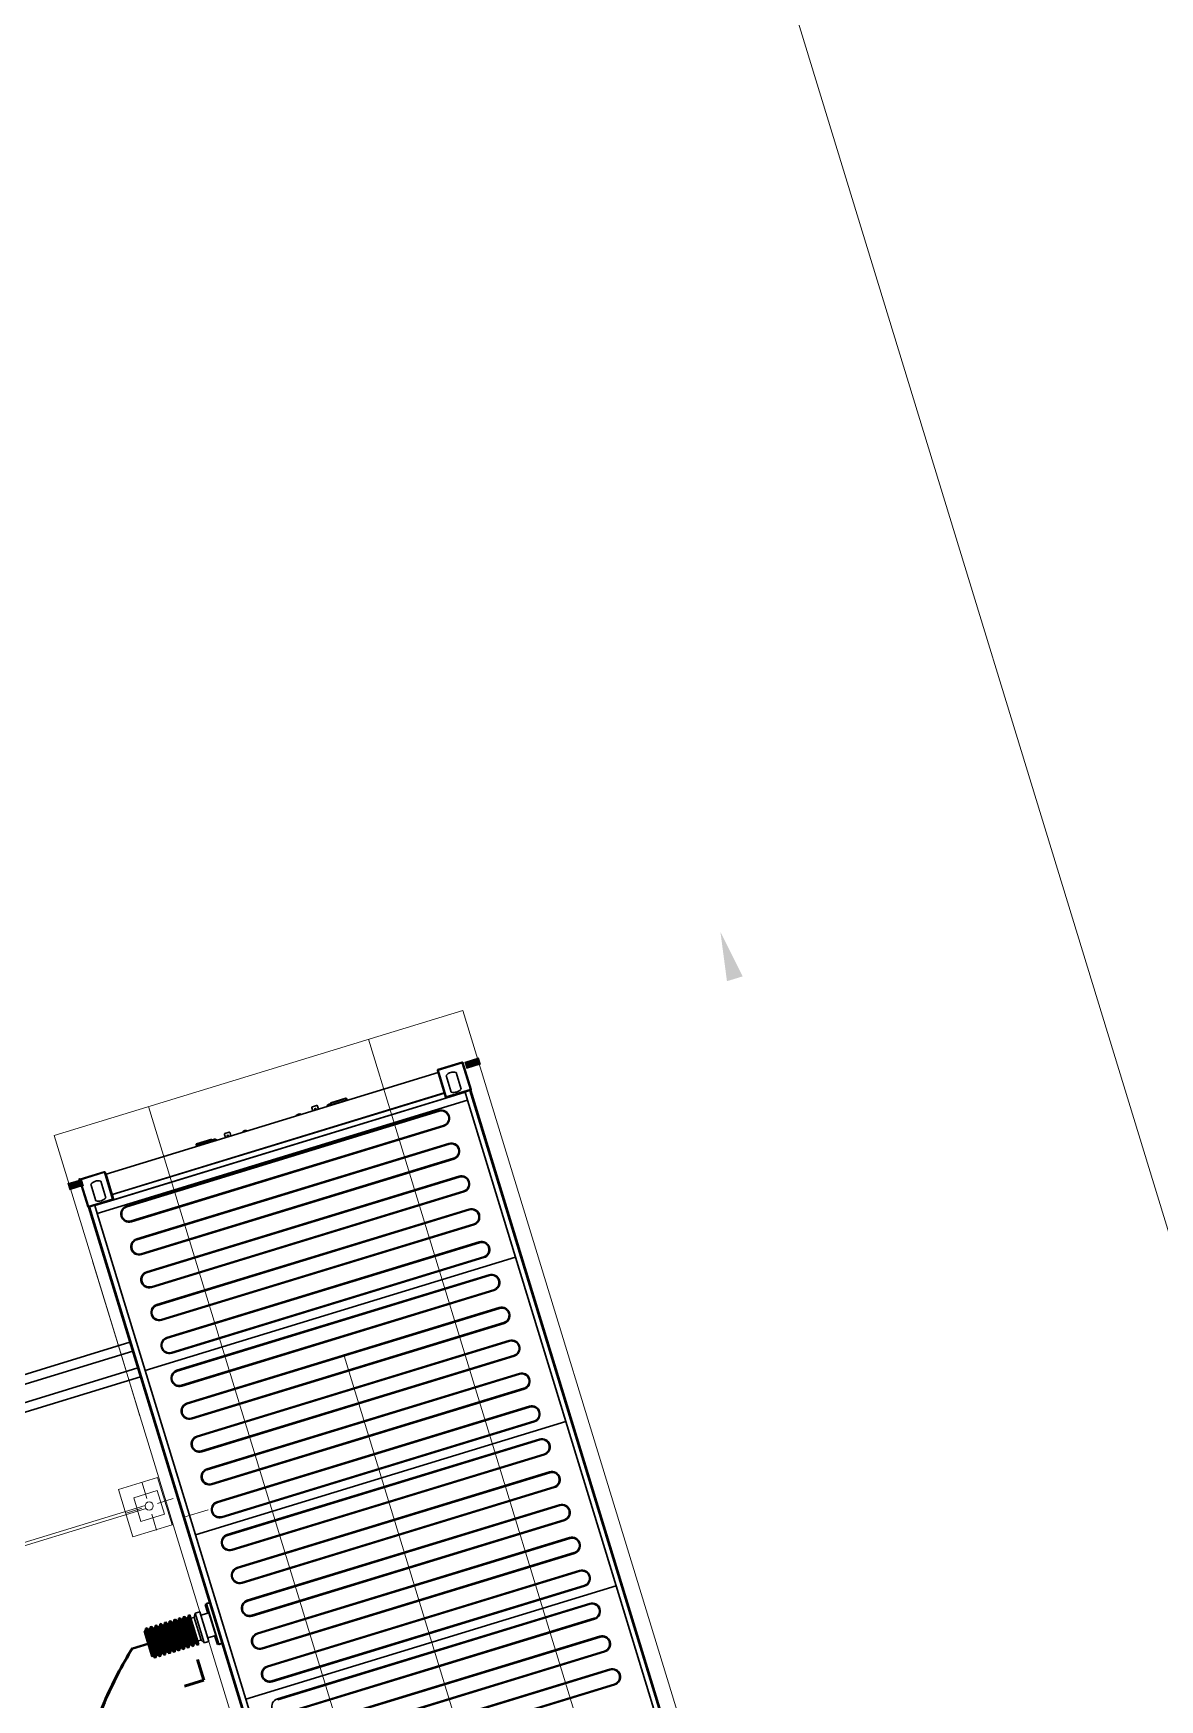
# Model space of a CAD drawing. Header units: metres. Extents: x 0 to 551036, y 0 to 1845929.
# Drawn here: x 547503.1 to 547509.95, y 1841944.99 to 1841955.12 of the extents above; entities that cross this region are included whole.
import ezdxf
from ezdxf.enums import TextEntityAlignment as Align

# ---------------------------------------------------------------- set-up
doc = ezdxf.new("R2010")
doc.units = ezdxf.units.M
doc.header["$MEASUREMENT"] = 0
doc.linetypes.add('02 Xref Nha dieu hanh$0$ACAD_ISO10W100', pattern=[18, 12, -3, 0, -3])
doc.linetypes.add('点画线', pattern=[18, 12, -2, 2, -2])
doc.layers.get('Defpoints').update_dxf_attribs({"lineweight": 0})
for name, color, linetype, lineweight in [('_0', 7, 'Continuous', 0), ('BD HH1 KEM TMB$0$caodoHT', 7, 'Continuous', 0), ('BD HH1 KEM TMB$0$cay', 7, 'Continuous', 0), ('BD HH1 KEM TMB$0$CENTER', 7, 'Continuous', 0), ('BD HH1 KEM TMB$0$DE', 7, 'Continuous', 0), ('BD HH1 KEM TMB$0$nhan', 7, 'Continuous', 0), ('HH1', 7, 'Continuous', 0)]:
    doc.layers.add(name, color=color, linetype=linetype, lineweight=lineweight)
doc.styles.get("Standard").update_dxf_attribs({"font": '', "height": 4})
doc.styles.add('SXHZ', font='simplex.shx', dxfattribs={"width": 0.6, "bigfont": 'bigfont.shx'})
doc.styles.get('Standard').set_extended_font_data('.VnArial')
doc.dimstyles.new('ISO-25-Linear', dxfattribs={"dimscale": 300, "dimtxt": 2.5, "dimasz": 2.5, "dimexe": 1.5, "dimexo": 1.5, "dimgap": 1.5, "dimtad": 1, "dimdec": 0, "dimdsep": 46, "dimtxsty": 'SXHZ', "dimcen": 3, "dimclrt": 1, "dimaunit": 1, "dimadec": 0, "dimazin": 0, "dimtp": 0.06, "dimtfac": 0.5, "dimtdec": 0, "dimtmove": 2, "dimatfit": 3, "dimfxl": 1, "dimtolj": 1, "dimarcsym": 0})

# ---------------------------------------------------------------- blocks, each defined once
blk = doc.blocks.new('2121')
at = {"color": 7, "linetype": 'Continuous', "lineweight": 30}
for p, q in [((-9740, 16437), (-9740, 2230)), ((-9170, 2230), (-9170, 16437)), ((-8110, 16007), (-8110, 2230)), ((-7540, 2230), (-7540, 16007)), ((8095, 7520), (8155, 7520)), ((8095, 7520), (8095, 6550)), ((8155, 7520), (8155, 6550)), ((7296, 6472), (7185, 6417)), ((7185, 6417), (7185, 6317)), ((9065, 6417), (7185, 6417)), ((7185, 6317), (7296, 6262)), ((9065, 6317), (7185, 6317)), ((7296, 6172), (7185, 6117)), ((7185, 6117), (7185, 6017)), ((9065, 6117), (7185, 6117)), ((7311, 6550), (8939, 6550)), ((9065, 6417), (8954, 6472)), ((8954, 6262), (9065, 6317)), ((9065, 6117), (8954, 6172)), ((9065, 6317), (9065, 6417)), ((9065, 6017), (9065, 6117)), ((7185, 6017), (7296, 5962)), ((9065, 6017), (7185, 6017)), ((7296, 5872), (7185, 5817)), ((7185, 5817), (7185, 5717)), ((9065, 5817), (7185, 5817)), ((7185, 5717), (7296, 5662)), ((9065, 5717), (7185, 5717)), ((7296, 5572), (7185, 5517)), ((7185, 5517), (7185, 5417)), ((9065, 5517), (7185, 5517)), ((7185, 5417), (7296, 5362)), ((9065, 5417), (7185, 5417)), ((7296, 5272), (7185, 5217)), ((7185, 5217), (7185, 5117)), ((9065, 5217), (7185, 5217)), ((7185, 5117), (7296, 5062)), ((9065, 5117), (7185, 5117)), ((8954, 5962), (9065, 6017)), ((9065, 5817), (8954, 5872)), ((8954, 5662), (9065, 5717)), ((9065, 5517), (8954, 5572)), ((8954, 5362), (9065, 5417)), ((9065, 5217), (8954, 5272)), ((8954, 5062), (9065, 5117)), ((9065, 5717), (9065, 5817)), ((9065, 5417), (9065, 5517)), ((9065, 5117), (9065, 5217)), ((7296, 4972), (7185, 4917)), ((7185, 4917), (7185, 4817)), ((9065, 4917), (7185, 4917)), ((7185, 4817), (7296, 4762)), ((9065, 4817), (7185, 4817)), ((7296, 4672), (7185, 4617)), ((7185, 4617), (7185, 4517)), ((9065, 4617), (7185, 4617)), ((7185, 4517), (7296, 4462)), ((9065, 4517), (7185, 4517)), ((7296, 4372), (7185, 4317)), ((7185, 4317), (7185, 4217)), ((9065, 4317), (7185, 4317)), ((7185, 4217), (7296, 4162)), ((9065, 4217), (7185, 4217)), ((7296, 4072), (7185, 4017)), ((9065, 4917), (8954, 4972)), ((8954, 4762), (9065, 4817)), ((9065, 4617), (8954, 4672)), ((8954, 4462), (9065, 4517)), ((9065, 4317), (8954, 4372)), ((8954, 4162), (9065, 4217)), ((9065, 4017), (8954, 4072)), ((9065, 4817), (9065, 4917)), ((9065, 4517), (9065, 4617)), ((9065, 4217), (9065, 4317)), ((7185, 4017), (7185, 3917)), ((9065, 4017), (7185, 4017)), ((7185, 3917), (7296, 3862)), ((9065, 3917), (7185, 3917)), ((7296, 3772), (7185, 3717)), ((7185, 3717), (7185, 3597)), ((9065, 3717), (7185, 3717)), ((7185, 3597), (9065, 3597)), ((7405, 3397), (7185, 3270)), ((7185, 3270), (7185, 2970)), ((7185, 3270), (9065, 3270)), ((7405, 3597), (7405, 3397)), ((7405, 3397), (8845, 3397)), ((8845, 3397), (8845, 3597)), ((9065, 3270), (8845, 3397)), ((8954, 3862), (9065, 3917)), ((9065, 3717), (8954, 3772)), ((9065, 3917), (9065, 4017)), ((9065, 3597), (9065, 3717)), ((9065, 2970), (9065, 3270)), ((-20115, 690), (-20115, 2230)), ((-20075, 2230), (-20115, 2230)), ((-20075, 2230), (-20075, 2270)), ((-20075, 2270), (-18375, 2270)), ((-20075, 2230), (-20075, 690)), ((-18375, 2230), (-20075, 2230)), ((-18375, 2230), (-18375, 2270)), ((-18375, 690), (-18375, 2230)), ((-18335, 2230), (-18375, 2230)), ((-18335, 2230), (118105, 2230)), ((-18335, 2230), (-18335, 690)), ((118105, 2180), (-18335, 2180)), ((6825, 2230), (6825, 2429)), ((6845, 2429), (6825, 2429)), ((6845, 2451), (6845, 2530)), ((6845, 2530), (7360, 2530)), ((6845, 2451), (6845, 2450)), ((7360, 2451), (6845, 2451)), ((6845, 2450), (6846, 2450)), ((6845, 2429), (6845, 2450)), ((6845, 2429), (6845, 2230)), ((6845, 2429), (9405, 2429)), ((6846, 2450), (9404, 2450)), ((7185, 2970), (9065, 2970)), ((7360, 2530), (7360, 2451)), ((7360, 2450), (7360, 2451)), ((7405, 2970), (7405, 2450)), ((8845, 2450), (8845, 2970)), ((8890, 2451), (8890, 2530)), ((8890, 2530), (9405, 2530)), ((9405, 2451), (8890, 2451)), ((8890, 2451), (8890, 2450)), ((9405, 2450), (9404, 2450)), ((9405, 2530), (9405, 2451)), ((9405, 2450), (9405, 2451)), ((9405, 2450), (9405, 2429)), ((9405, 2230), (9405, 2429)), ((9405, 2429), (9425, 2429)), ((9425, 2429), (9425, 2230)), ((-18567, 1697), (-19633, 1697)), ((-19633, 1063), (-18567, 1063)), ((-18317, 1730), (-18335, 1730)), ((-18317, 630), (-18317, 1850)), ((-18316, 1850), (-18317, 1850)), ((-18316, 1850), (-18316, -21710)), ((-17817, 1850), (-18316, 1850)), ((-17817, 1850), (-17817, -21710)), ((-7815, 1850), (-17817, 1850)), ((-7815, -21710), (-7815, 1850)), ((2635, 1850), (-7815, 1850)), ((13085, 1850), (2635, 1850)), ((2635, 1850), (2635, -21710)), ((13085, 1850), (13085, -21710)), ((23535, 1850), (13085, 1850)), ((-20075, 690), (-20115, 690)), ((-20075, 690), (-18375, 690)), ((-20075, 650), (-20075, 690)), ((-18375, 650), (-20075, 650)), ((-19945, 630), (-19945, -20490)), ((-19945, 630), (-18655, 630)), ((-19663, 650), (-19659, 630)), ((-19575, 650), (-19575, 630)), ((-19545, 650), (-19545, 640)), ((-19495, 640), (-19545, 640)), ((-19545, 630), (-19545, 640)), ((-19495, 640), (-19495, 650)), ((-19495, 630), (-19495, 640)), ((-18655, 630), (-18655, -20490)), ((-18655, 630), (-18637, 630)), ((-18637, 630), (-18637, -20490)), ((-18637, 630), (-18317, 630)), ((-18465, 650), (-18465, 640)), ((-18465, 640), (-18465, 630)), ((-18415, 640), (-18465, 640)), ((-18415, 650), (-18415, 640)), ((-18415, 640), (-18415, 630)), ((-18375, 650), (-18375, 690)), ((-18335, 690), (-18375, 690)), ((-18317, 630), (-18317, -20490)), ((-18317, 630), (-18317, 630)), ((-17670, 0), (-17720, 0)), ((-17720, 0), (-17720, -19860)), ((-17670, 0), (-17670, -19860)), ((-16770, -19860), (-16770, 0)), ((-16770, 0), (-16720, 0)), ((-16720, -19860), (-16720, 0)), ((-15580, 0), (-15630, 0)), ((-15630, 0), (-15630, -19860)), ((-15580, 0), (-15580, -19860)), ((-14680, -19860), (-14680, 0)), ((-14680, 0), (-14630, 0)), ((-14630, -19860), (-14630, 0)), ((-13490, 0), (-13540, 0)), ((-13540, 0), (-13540, -19860)), ((-13490, 0), (-13490, -19860)), ((-12590, -19860), (-12590, 0)), ((-12590, 0), (-12540, 0)), ((-12540, -19860), (-12540, 0)), ((-11400, 0), (-11450, 0)), ((-11450, 0), (-11450, -19860)), ((-11400, 0), (-11400, -19860)), ((-10500, -19860), (-10500, 0)), ((-10500, 0), (-10450, 0)), ((-10450, -19860), (-10450, 0)), ((-9310, 0), (-9360, 0)), ((-9360, 0), (-9360, -19860)), ((-9310, 0), (-9310, -19860)), ((-8410, -19860), (-8410, 0)), ((-8410, 0), (-8360, 0)), ((-8360, -19860), (-8360, 0)), ((-7220, 0), (-7270, 0)), ((-7270, 0), (-7270, -19860)), ((-7220, 0), (-7220, -19860)), ((-6320, 0), (-6270, 0)), ((-6320, -19860), (-6320, 0)), ((-6270, -19860), (-6270, 0)), ((-5130, 0), (-5180, 0)), ((-5180, 0), (-5180, -19860)), ((-5130, 0), (-5130, -19860)), ((-4230, -19860), (-4230, 0)), ((-4230, 0), (-4180, 0)), ((-4180, -19860), (-4180, 0)), ((-3040, 0), (-3090, 0)), ((-3090, 0), (-3090, -19860)), ((-3040, 0), (-3040, -19860)), ((-2140, 0), (-2090, 0)), ((-2140, -19860), (-2140, 0)), ((-2090, -19860), (-2090, 0)), ((-950, 0), (-1000, 0)), ((-1000, 0), (-1000, -19860)), ((-950, 0), (-950, -19860)), ((-50, -19860), (-50, 0)), ((-50, 0), (0, 0)), ((0, -19860), (0, 0)), ((1140, 0), (1090, 0)), ((1090, 0), (1090, -19860)), ((1140, 0), (1140, -19860)), ((2040, 0), (2090, 0)), ((2040, -19860), (2040, 0)), ((2090, -19860), (2090, 0)), ((3230, 0), (3180, 0)), ((3180, 0), (3180, -19860)), ((3230, 0), (3230, -19860)), ((4130, 0), (4180, 0)), ((4130, -19860), (4130, 0)), ((4180, -19860), (4180, 0)), ((5320, 0), (5270, 0)), ((5270, 0), (5270, -19860)), ((5320, 0), (5320, -19860)), ((6220, -19860), (6220, 0)), ((6220, 0), (6270, 0)), ((6270, -19860), (6270, 0)), ((7410, 0), (7360, 0)), ((7360, 0), (7360, -19860)), ((7410, 0), (7410, -19860)), ((8310, -19860), (8310, 0)), ((8310, 0), (8360, 0)), ((8360, -19860), (8360, 0)), ((9500, 0), (9450, 0)), ((9450, 0), (9450, -19860)), ((9500, 0), (9500, -19860)), ((10400, -19860), (10400, 0)), ((10400, 0), (10450, 0)), ((10450, -19860), (10450, 0)), ((11590, 0), (11540, 0)), ((11540, 0), (11540, -19860)), ((11590, 0), (11590, -19860)), ((12490, -19860), (12490, 0)), ((12490, 0), (12540, 0)), ((12540, -19860), (12540, 0)), ((13680, 0), (13630, 0)), ((13630, 0), (13630, -19860)), ((13680, 0), (13680, -19860)), ((14580, -19860), (14580, 0)), ((14630, -19860), (14630, 0)), ((15720, 0), (15720, -19860)), ((15770, 0), (15770, -19860)), ((16670, -19860), (16670, 0)), ((16720, -19860), (16720, 0)), ((17810, 0), (17810, -19860)), ((17860, 0), (17860, -19860)), ((18760, -19860), (18760, 0)), ((18810, -19860), (18810, 0)), ((-20090, -5167), (-20090, -6137)), ((-20090, -5167), (-20090, -5167)), ((-20060, -5137), (-20060, -5167)), ((-20060, -5137), (-19970, -5137)), ((-20060, -5137), (-20060, -5137)), ((-19970, -5137), (-20060, -5137)), ((-19970, -5167), (-20060, -5167)), ((-20060, -5167), (-20060, -6137)), ((-20040, -5137), (-19990, -5137)), ((-20040, -5137), (-20040, -5137)), ((-19990, -5137), (-20040, -5137)), ((-19990, -5137), (-19990, -5137)), ((-19970, -5137), (-19970, -5167)), ((-19970, -5137), (-19970, -5137)), ((-19970, -5167), (-19970, -6137)), ((-20190, -7266), (-20190, -7008)), ((-20190, -7008), (-20190, -7008)), ((-20140, -6958), (-20140, -6958)), ((-20140, -6958), (-19945, -6958)), ((-19945, -6958), (-20140, -6958)), ((-20090, -6137), (-20060, -6137)), ((-20060, -6137), (-19970, -6137)), ((-20040, -6296), (-20040, -6137)), ((-19945, -6432), (-20011, -6366)), ((-19990, -6137), (-19990, -6296)), ((-19975, -6331), (-19945, -6361)), ((-19975, -6331), (-19975, -6331)), ((-19975, -6331), (-19945, -6361)), ((-19945, -7316), (-20140, -7316)), ((-20010, -8214), (-20010, -8214)), ((-20010, -8216), (-20010, -8216)), ((-20010, -8219), (-20010, -8219)), ((-20010, -8221), (-20010, -8221)), ((-19985, -8221), (-19985, -8221)), ((-20010, -11619), (-20010, -11619)), ((-20010, -11621), (-20010, -11621)), ((-20010, -11624), (-20010, -11624)), ((-20010, -11626), (-20010, -11626)), ((-19985, -11619), (-19985, -11619)), ((-20190, -12574), (-20190, -12832)), ((-20190, -12832), (-20190, -12832)), ((-19945, -12524), (-20140, -12524)), ((-19945, -12882), (-20140, -12882)), ((-20140, -12882), (-19945, -12882)), ((-20140, -12882), (-20140, -12882)), ((-20090, -14673), (-20090, -13703)), ((-20060, -13703), (-20090, -13703)), ((-20060, -14673), (-20060, -13703)), ((-20060, -13703), (-19970, -13703)), ((-20040, -13544), (-20040, -13703)), ((-19945, -13408), (-20011, -13474)), ((-19990, -13703), (-19990, -13544)), ((-19975, -13509), (-19945, -13479)), ((-19975, -13509), (-19945, -13479)), ((-19975, -13509), (-19975, -13509)), ((-19970, -14673), (-19970, -13703)), ((-20060, -14673), (-20090, -14673)), ((-20090, -14673), (-20090, -14673)), ((-20060, -14703), (-20060, -14673)), ((-19970, -14673), (-20060, -14673)), ((-20060, -14703), (-19970, -14703)), ((-20060, -14703), (-20060, -14703)), ((-19970, -14703), (-20060, -14703)), ((-20040, -14703), (-19990, -14703)), ((-20040, -14703), (-20040, -14703)), ((-20040, -14703), (-19990, -14703)), ((-19990, -14703), (-19990, -14703)), ((-19970, -14673), (-19970, -14703)), ((-19970, -14703), (-19970, -14703)), ((-17670, -19860), (-17720, -19860)), ((-16770, -19860), (-16720, -19860)), ((-15580, -19860), (-15630, -19860)), ((-14680, -19860), (-14630, -19860)), ((-13490, -19860), (-13540, -19860)), ((-12590, -19860), (-12540, -19860)), ((-11400, -19860), (-11450, -19860)), ((-10500, -19860), (-10450, -19860)), ((-9310, -19860), (-9360, -19860)), ((-8410, -19860), (-8360, -19860)), ((-7220, -19860), (-7270, -19860)), ((-6320, -19860), (-6270, -19860)), ((-5130, -19860), (-5180, -19860)), ((-4230, -19860), (-4180, -19860)), ((-3040, -19860), (-3090, -19860)), ((-2140, -19860), (-2090, -19860)), ((-950, -19860), (-1000, -19860)), ((-50, -19860), (0, -19860)), ((1140, -19860), (1090, -19860)), ((2040, -19860), (2090, -19860)), ((3230, -19860), (3180, -19860)), ((4130, -19860), (4180, -19860)), ((5320, -19860), (5270, -19860)), ((6220, -19860), (6270, -19860)), ((7410, -19860), (7360, -19860)), ((8310, -19860), (8360, -19860)), ((9500, -19860), (9450, -19860)), ((10400, -19860), (10450, -19860)), ((11590, -19860), (11540, -19860)), ((12490, -19860), (12540, -19860)), ((13680, -19860), (13630, -19860)), ((14580, -19860), (14630, -19860)), ((15770, -19860), (15720, -19860)), ((16670, -19860), (16720, -19860)), ((17860, -19860), (17810, -19860)), ((18760, -19860), (18810, -19860)), ((-20115, -22070), (-20115, -20530)), ((-20115, -20530), (-20075, -20530)), ((-20075, -20530), (-20075, -20490)), ((-20075, -20490), (-18375, -20490)), ((-20075, -20530), (-20075, -22070)), ((-18375, -20530), (-20075, -20530)), ((-19633, -20903), (-18567, -20903)), ((-18317, -20490), (-18375, -20490)), ((-18375, -20530), (-18375, -20490)), ((-18375, -22070), (-18375, -20530)), ((-18375, -20530), (-18335, -20530)), ((-18335, -20530), (-18335, -22070)), ((-18317, -21710), (-18317, -20490)), ((-18317, -20490), (-18317, -20490)), ((-20115, -22070), (-20075, -22070)), ((-20075, -22110), (-20075, -22070)), ((-20075, -22070), (-18375, -22070)), ((-18375, -22110), (-20075, -22110)), ((-18567, -21537), (-19633, -21537)), ((-18375, -22070), (-18335, -22070)), ((-18375, -22110), (-18375, -22070)), ((-18335, -21570), (-18317, -21570)), ((-18335, -22020), (118105, -22020)), ((118105, -22070), (-18335, -22070)), ((-18316, -21710), (-18317, -21710)), ((-17817, -21710), (-18316, -21710)), ((-17817, -21710), (-7815, -21710)), ((-7815, -21710), (2635, -21710)), ((2635, -21710), (13085, -21710)), ((13085, -21710), (23535, -21710))]:
    blk.add_line(p, q, dxfattribs=at)
at = {"color": 252, "linetype": 'Continuous', "lineweight": 30}
for p, q in [((8954, 6472), (7296, 6472)), ((8954, 6262), (7296, 6262)), ((8954, 6172), (7296, 6172)), ((8954, 5962), (7296, 5962)), ((8954, 5872), (7296, 5872)), ((8954, 5662), (7296, 5662)), ((8954, 5572), (7296, 5572)), ((8954, 5362), (7296, 5362)), ((8954, 5272), (7296, 5272)), ((8954, 5062), (7296, 5062)), ((8954, 4972), (7296, 4972)), ((8954, 4762), (7296, 4762)), ((8954, 4672), (7296, 4672)), ((8954, 4462), (7296, 4462)), ((8954, 4372), (7296, 4372)), ((8954, 4162), (7296, 4162)), ((8954, 4072), (7296, 4072)), ((8954, 3862), (7296, 3862)), ((8954, 3772), (7296, 3772)), ((-18335, 1780), (-18317, 1780)), ((-19494, 630), (-19494, 650)), ((-18466, 650), (-18466, 630)), ((-18317, -21620), (-18335, -21620))]:
    blk.add_line(p, q, dxfattribs=at)
at = {"color": 7, "linetype": 'Continuous', "lineweight": 30, "flags": 128}
for points in [[(-20060, -5167), (-20066, -5167), (-20071, -5167), (-20077, -5167), (-20081, -5167), (-20085, -5167), (-20088, -5167), (-20089, -5167), (-20090, -5167)], [(-19970, -6137), (-19964, -6137), (-19959, -6137), (-19953, -6137), (-19949, -6137), (-19945, -6137), (-19945, -6137)], [(-19981, -8184), (-19983, -8196), (-19985, -8221)], [(-19981, -11656), (-19983, -11644), (-19985, -11619)], [(-19970, -13703), (-19964, -13703), (-19959, -13703), (-19953, -13703), (-19949, -13703), (-19945, -13703), (-19945, -13703)]]:
    blk.add_lwpolyline(points, dxfattribs=at)
at = {"color": 252, "linetype": 'Continuous', "lineweight": 30, "flags": 128}
for points in [[(-19945, -5167), (-19945, -5167), (-19949, -5167), (-19953, -5167), (-19959, -5167), (-19964, -5167), (-19970, -5167)], [(-19945, -14673), (-19945, -14673), (-19949, -14673), (-19953, -14673), (-19959, -14673), (-19964, -14673), (-19970, -14673)]]:
    blk.add_lwpolyline(points, dxfattribs=at)
at = {"color": 7, "linetype": 'Continuous', "lineweight": 30}
for centre, radius, start, end in [((7273, 6517), 50, 296.56505, 41.27386), ((7273, 6217), 50, 296.56505, 63.43495), ((8977, 6517), 50, 138.72614, 243.43495), ((8977, 6217), 50, 116.56505, 243.43495), ((7273, 5917), 50, 296.56505, 63.43495), ((7273, 5617), 50, 296.56505, 63.43495), ((7273, 5317), 50, 296.56505, 63.43495), ((8977, 5917), 50, 116.56505, 243.43495), ((8977, 5617), 50, 116.56505, 243.43495), ((8977, 5317), 50, 116.56505, 243.43495), ((7273, 5017), 50, 296.56505, 63.43495), ((7273, 4717), 50, 296.56505, 63.43495), ((7273, 4417), 50, 296.56505, 63.43495), ((7273, 4117), 50, 296.56505, 63.43495), ((8977, 5017), 50, 116.56505, 243.43495), ((8977, 4717), 50, 116.56505, 243.43495), ((8977, 4417), 50, 116.56505, 243.43495), ((8977, 4117), 50, 116.56505, 243.43495), ((7273, 3817), 50, 296.56505, 63.43495), ((8977, 3817), 50, 116.56505, 243.43495), ((-20075, 2230), 40, 90, 180), ((-18375, 2230), 40, 360, 90), ((6846, 2429), 21, 92.7294, 180), ((9404, 2429), 21, 0, 87.2706), ((-19100, 1380), 620, 149.1964, 210.8036), ((-19100, 1380), 620, 329.1964, 30.8036), ((-20075, 690), 40, 180, 270), ((-18375, 690), 40, 270, 0), ((-17220, 0), 500, 0, 180), ((-17220, 0), 450, 0, 180), ((-15130, 0), 500, 0, 180), ((-15130, 0), 450, 0, 180), ((-13040, 0), 500, 0, 180), ((-13040, 0), 450, 0, 180), ((-10950, 0), 500, 0, 180), ((-10950, 0), 450, 0, 180), ((-8860, 0), 500, 0, 180), ((-8860, 0), 450, 0, 180), ((-6770, 0), 500, 0, 180), ((-6770, 0), 450, 0, 180), ((-4680, 0), 500, 0, 180), ((-4680, 0), 450, 0, 180), ((-2590, 0), 500, 0, 180), ((-2590, 0), 450, 0, 180), ((-500, 0), 500, 0, 180), ((-500, 0), 450, 0, 180), ((1590, 0), 500, 0, 180), ((1590, 0), 450, 0, 180), ((3680, 0), 500, 0, 180), ((3680, 0), 450, 0, 180), ((5770, 0), 500, 0, 180), ((5770, 0), 450, 0, 180), ((7860, 0), 500, 0, 180), ((7860, 0), 450, 0, 180), ((9950, 0), 500, 0, 180), ((9950, 0), 450, 0, 180), ((12040, 0), 500, 0, 180), ((12040, 0), 450, 0, 180), ((14130, 0), 500, 0, 180), ((-20060, -5167), 30, 89.99647, 180.00353), ((-20060, -5167), 30, 89.99647, 180.00125), ((-19970, -5167), 29.8, 33.31817, 90.23977), ((-19970, -5167), 29.8, 33.31817, 90.23977), ((-20140, -7008), 50, 89.99799, 180.00201), ((-20140, -7008), 50, 90.00229, 180.00044), ((-19940, -6296), 100, 180.0012, 224.99964), ((-19990, -7137), 50, 89.99896, 334.15671), ((-19940, -6296), 50, 179.99688, 225.00066), ((-19940, -6296), 50, 179.99982, 224.99772), ((-19990, -7137), 50, 25.84159, 90), ((-20140, -7266), 50, 179.99956, 269.99771), ((-19990, -7137), 50, 180.00246, 334.15643), ((-19805, -8214), 205, 133.07291, 180.00009), ((-19805, -8214), 205, 133.0725, 180.0005), ((-19805, -8216), 205, 133.07184, 180.64379), ((-19805, -8216), 205, 133.07434, 179.99867), ((-19805, -8219), 205, 133.07219, 180.00082), ((-19805, -8219), 205, 133.07434, 179.99867), ((-19805, -8221), 205, 133.07352, 226.92648), ((-19805, -8221), 205, 133.07393, 179.99908), ((-19805, -11619), 205, 133.07352, 226.92648), ((-19805, -11619), 205, 180.00092, 226.92607), ((-19805, -11621), 205, 180.00031, 226.92736), ((-19805, -11621), 205, 180.00436, 226.92264), ((-19805, -11624), 205, 179.35621, 226.92816), ((-19805, -11624), 205, 180.00133, 226.92566), ((-19805, -11626), 205, 179.9995, 226.9275), ((-19805, -11626), 205, 179.99964, 226.92736), ((-20140, -12574), 50, 90.00229, 180.00044), ((-20140, -12832), 50, 179.99799, 270.00201), ((-20140, -12832), 50, 179.99956, 269.99771), ((-19990, -12703), 50, 25.84307, 270), ((-19990, -12703), 50, 25.84357, 179.99754), ((-19990, -12703), 50, 269.99542, 334.16258), ((-19940, -13544), 100, 135.00036, 179.9988), ((-19940, -13544), 50, 135.00053, 180.00193), ((-19940, -13544), 50, 135.00228, 180.00018), ((-20060, -14673), 30, 180.001, 270), ((-20060, -14673), 30, 180.001, 270), ((-19970, -14673), 29.9, 269.89011, 326.55619), ((-19970, -14673), 29.9, 269.89011, 326.55619), ((-17220, -19860), 500, 180, 360), ((-17220, -19860), 450, 180, 360), ((-15130, -19860), 500, 180, 0), ((-15130, -19860), 450, 180, 0), ((-13040, -19860), 500, 180, 0), ((-13040, -19860), 450, 180, 0), ((-10950, -19860), 500, 180, 360), ((-10950, -19860), 450, 180, 360), ((-8860, -19860), 500, 180, 0), ((-8860, -19860), 450, 180, 0), ((-6770, -19860), 500, 180, 360), ((-6770, -19860), 450, 180, 0), ((-4680, -19860), 500, 180, 0), ((-4680, -19860), 450, 180, 0), ((-2590, -19860), 500, 180, 0), ((-2590, -19860), 450, 180, 0), ((-500, -19860), 500, 180, 360), ((-500, -19860), 450, 180, 360), ((1590, -19860), 500, 180, 0), ((1590, -19860), 450, 180, 0), ((3680, -19860), 500, 180, 360), ((3680, -19860), 450, 180, 0), ((5770, -19860), 500, 180, 0), ((5770, -19860), 450, 180, 0), ((7860, -19860), 500, 180, 360), ((7860, -19860), 450, 180, 360), ((9950, -19860), 500, 180, 0), ((9950, -19860), 450, 180, 0), ((12040, -19860), 500, 180, 0), ((12040, -19860), 450, 180, 0), ((14130, -19860), 500, 180, 360), ((14130, -19860), 450, 180, 0), ((16220, -19860), 500, 180, 0), ((16220, -19860), 450, 180, 0), ((18310, -19860), 500, 180, 360), ((18310, -19860), 450, 180, 360), ((-20075, -20530), 40, 90, 180), ((-19100, -21220), 620, 149.1964, 210.8036), ((-19100, -21220), 620, 329.1964, 30.8036), ((-18375, -20530), 40, 0, 90), ((-20075, -22070), 40, 180, 270), ((-18375, -22070), 40, 270, 0)]:
    blk.add_arc(centre, radius, start, end, dxfattribs=at)
for points, knots in [([(-19985, -8221), (-19984, -8207), (-19982, -8178), (-19968, -8139), (-19952, -8118), (-19945, -8109)], [0, 0, 0, 0, 5414.4716661, 10851.6167037, 15333.8975903, 15333.8975903, 15333.8975903, 15333.8975903]), ([(-19945, -8109), (-19952, -8119), (-19967, -8141), (-19981, -8179), (-19983, -8207), (-19984, -8221)], [0, 0, 0, 0, 4691.9352176, 10007.0322393, 15338.9117462, 15338.9117462, 15338.9117462, 15338.9117462]), ([(-19984, -8221), (-19983, -8235), (-19981, -8263), (-19968, -8301), (-19952, -8323), (-19945, -8333)], [0, 0, 0, 0, 5293.3440442, 10570.8464699, 15334.4686416, 15334.4686416, 15334.4686416, 15334.4686416]), ([(-19985, -11619), (-19984, -11633), (-19982, -11662), (-19968, -11701), (-19952, -11722), (-19945, -11731)], [0, 0, 0, 0, 5414.1134836, 10850.8988389, 15332.8832101, 15332.8832101, 15332.8832101, 15332.8832101]), ([(-19945, -11507), (-19952, -11517), (-19968, -11539), (-19981, -11577), (-19983, -11605), (-19984, -11619)], [0, 0, 0, 0, 4758.6038183, 10030.5465308, 15318.3141732, 15318.3141732, 15318.3141732, 15318.3141732]), ([(-19984, -11619), (-19983, -11633), (-19981, -11661), (-19967, -11699), (-19952, -11721), (-19945, -11731)], [0, 0, 0, 0, 5329.3811182, 10642.2723433, 15332.0090345, 15332.0090345, 15332.0090345, 15332.0090345])]:
    blk.add_open_spline(points, degree=3, knots=knots, dxfattribs=at)
at = {"color": 252, "linetype": 'Continuous', "lineweight": 30}
for points, knots in [([(-19976, -8221), (-19979, -8221), (-19983, -8221), (-19984, -8221), (-19984, -8221)], [0, 0, 0, 0, 7209.2244065, 10835.5890269, 10835.5890269, 10835.5890269, 10835.5890269]), ([(-19976, -8221), (-19975, -8208), (-19973, -8182), (-19963, -8147), (-19950, -8127), (-19945, -8119)], [0, 0, 0, 0, 5551.6480362, 11131.8781894, 15326.2310885, 15326.2310885, 15326.2310885, 15326.2310885]), ([(-19945, -8323), (-19950, -8315), (-19963, -8295), (-19973, -8260), (-19975, -8234), (-19976, -8221)], [0, 0, 0, 0, 4190.8709145, 9766.3590985, 15311.9301067, 15311.9301067, 15311.9301067, 15311.9301067]), ([(-19976, -11619), (-19979, -11619), (-19983, -11619), (-19984, -11619), (-19984, -11619)], [0, 0, 0, 0, 7203.1765355, 10826.4991056, 10826.4991056, 10826.4991056, 10826.4991056]), ([(-19945, -11517), (-19950, -11525), (-19963, -11545), (-19973, -11580), (-19975, -11606), (-19976, -11619)], [0, 0, 0, 0, 4190.4009147, 9765.2638163, 15310.5484657, 15310.5484657, 15310.5484657, 15310.5484657]), ([(-19976, -11619), (-19975, -11632), (-19973, -11658), (-19963, -11693), (-19950, -11713), (-19945, -11721)], [0, 0, 0, 0, 5550.9634864, 11130.8431891, 15324.9326738, 15324.9326738, 15324.9326738, 15324.9326738])]:
    blk.add_open_spline(points, degree=3, knots=knots, dxfattribs=at)
blk = doc.blocks.new('*U52')
at = {"layer": 'BD HH1 KEM TMB$0$CENTER', "linetype": '点画线', "lineweight": 13}
for p, q in [((-89900, -41759), (-89900, -38699)), ((-88370, -40229), (-91430, -40229))]:
    blk.add_line(p, q, dxfattribs=at)
at = {"layer": 'BD HH1 KEM TMB$0$nhan'}
for p, q in [((-90000, -40000), (-90000, -20458)), ((-89800, -40000), (-89800, -20458)), ((-91400, -38729), (-88400, -38729)), ((-91400, -41229), (-91400, -38729)), ((-90650, -40979), (-90650, -39479)), ((-89150, -39479), (-90650, -39479)), ((-89150, -40979), (-89150, -39479)), ((-88400, -38729), (-88400, -41229)), ((-88400, -41229), (-91400, -41229)), ((-89150, -40979), (-90650, -40979))]:
    blk.add_line(p, q, dxfattribs=at)
blk.add_circle((-89900, -40229), 250, dxfattribs=at)
blk = doc.blocks.new('*D82')
at = {"transparency": 16777216}
for p, q in [((189654, 1447290), (189654, 1426405)), ((335654, 1447290), (335654, 1426405)), ((192654, 1426417), (332654, 1426417))]:
    blk.add_line(p, q, dxfattribs=at)
blk.add_solid([(192654, 1425917), (189654, 1426417), (192654, 1426917)], dxfattribs=at)
at = {"transparency": 16777216, "extrusion": (0, 0, -1)}
blk.add_solid([(-332654, 1426917), (-335654, 1426417), (-332654, 1425917)], dxfattribs=at)
at = {"layer": 'Defpoints', "transparency": 16777216}
for p in [(189654, 1447296), (335654, 1447296), (262654, 1426417), (335654, 1426417)]:
    blk.add_point(p, dxfattribs=at)
at = {"linetype": 'Continuous', "transparency": 16777216}
blk.add_text('146000', height=4000, dxfattribs=at).set_placement((252987, 1430417), align=Align.MIDDLE_LEFT)
blk = doc.blocks.new('svg')
at = {"layer": 'BD HH1 KEM TMB$0$caodoHT', "linetype": 'Continuous', "lineweight": 13, "extrusion": (0, 0, -1)}
h = blk.add_hatch(color=96, dxfattribs=at)
h.paths.add_polyline_path([(-193093.8, 1468796.3), (-193093.8, 1468855.6), (-192693.8, 1468855.6), (-192693.8, 1468796.3)], flags=16)
h.paths.add_polyline_path([(-193093.8, 1467986.3), (-193093.8, 1468796.3), (-192693.8, 1468796.3), (-192693.8, 1467986.3)], flags=16)
h = blk.add_hatch(color=96, dxfattribs=at)
h.paths.add_polyline_path([(-193093.8, 1443547), (-193093.8, 1443606.3), (-192693.8, 1443606.3), (-192693.8, 1443547)], flags=16)
h.paths.add_polyline_path([(-193093.8, 1442737), (-193093.8, 1443547), (-192693.8, 1443547), (-192693.8, 1442737)], flags=16)
at = {"layer": 'BD HH1 KEM TMB$0$caodoHT', "color": 1, "linetype": 'Continuous', "lineweight": 53}
for q in [(223995.9, 1471017.6, 12746630), (222679.3, 1469779, 12746630)]:
    blk.add_line((223995.9, 1469779, 12746630), q, dxfattribs=at)
at = {"layer": 'BD HH1 KEM TMB$0$caodoHT'}
for p, q in [((192693.8, 1467986.3, 12746630), (192693.8, 1468855.6, 12746630)), ((193093.8, 1468855.6, 12746630), (192693.8, 1468855.6, 12746630)), ((193093.8, 1467986.3, 12746630), (193093.8, 1468855.6, 12746630)), ((197653.8, 1468796.3, 12746630), (201453.7, 1468796.3, 12746630)), ((335653.8, 1468796.3, 12746630), (201453.7, 1468796.3, 12746630)), ((203703.7, 1468796.3, 12746630), (207503.7, 1468796.3, 12746630)), ((192693.8, 1468101, 12746630), (192577.5, 1468101, 12746630)), ((192653.8, 1468061.1, 12746630), (192653.8, 1468189.1, 12746630)), ((193105.5, 1467986.3, 12746630), (192693.8, 1467986.3, 12746630)), ((214163.8, 1466501, 12746630), (214163.8, 1468041, 12746630)), ((335653.8, 1462796.3, 12746630), (189653.8, 1462796.3, 12746630)), ((335653.8, 1448796.3, 12746630), (189653.8, 1448796.3, 12746630)), ((192693.8, 1442737, 12746630), (192693.8, 1443606.3, 12746630)), ((193093.8, 1443606.3, 12746630), (192693.8, 1443606.3, 12746630)), ((193093.8, 1442737, 12746630), (193093.8, 1443606.3, 12746630)), ((193093.8, 1442737, 12746630), (192693.8, 1442737, 12746630))]:
    blk.add_line(p, q, dxfattribs=at)
at = {"layer": 'BD HH1 KEM TMB$0$CENTER'}
blk.add_line((343399.2, 1455851.2, 12746630), (207628.7, 1455851.2, 12746630), dxfattribs=at)
at = {"layer": 'BD HH1 KEM TMB$0$DE', "color": 7, "linetype": 'Continuous', "lineweight": 13}
for p, q in [((189653.8, 1468796.3, 12746630), (189653.8, 1442796.3, 12746630)), ((203703.7, 1468796.3, 12746630), (189653.8, 1468796.3, 12746630)), ((310903.8, 1442796.3, 12746630), (189653.8, 1442796.3, 12746630))]:
    blk.add_line(p, q, dxfattribs=at)
at = {"layer": 'HH1', "color": 2, "linetype": 'Continuous', "lineweight": 53}
blk.add_open_spline([(230793.8, 1480219.3, 12746630), (228162.6, 1479217.1, 12746630), (224564, 1477139.9, 12746630), (221677.3, 1474280.8, 12746630), (220863.8, 1473351, 12746630)], degree=3, knots=[0, 0, 0, 0, 561983.49869198, 808572.2808997, 808572.2808997, 808572.2808997, 808572.2808997], dxfattribs=at)
at = {"layer": 'BD HH1 KEM TMB$0$caodoHT'}
for name, p in [('*U52', (302793.8, 1510090.2, 12746630)), ('2121', (212768.8, 1465831, 12746630))]:
    blk.add_blockref(name, p, dxfattribs=at)
dim = blk.add_linear_dim(base=(335653.8, 1426417.3, 25493260), p1=(189653.8, 1447296.3, 25493260), p2=(335653.8, 1447296.3, 25493260), text='\\H4000;<>', dimstyle='ISO-25-Linear', override={"dimscale": 1, "dimtxt": 4000, "dimasz": 3000, "dimexe": 12.5, "dimexo": 6.25, "dimgap": 2000, "dimdsep": 44, "dimtxsty": 'Standard', "dimcen": 25, "dimclrt": 0, "dimtmove": 0, "dimtolj": 0})
dim.commit()
dim.dimension.update_dxf_attribs({"geometry": '*D82', "text_midpoint": (262653.8, 1426417.3, 25493260)})
blk = doc.blocks.new('Substation')
at = {"layer": 'BD HH1 KEM TMB$0$cay', "linetype": 'ByBlock', "lineweight": 13}
blk.add_line((3139509.324, 2123648.794, 0), (3138589.324, 2123648.794, 0), dxfattribs=at)
at = {"linetype": '02 Xref Nha dieu hanh$0$ACAD_ISO10W100', "xscale": 0.001, "yscale": -0.001, "zscale": 0.001, "rotation": 180}
blk.add_blockref('svg', (3139267.888, 2122243.087, -12746.63), dxfattribs=at)

msp = doc.modelspace()

# ---------------------------------------------------------------- block references
at = {"layer": '_0', "xscale": 0.1, "yscale": 0.1, "zscale": 0.1, "rotation": 107.0123114188912}
msp.add_blockref('Substation', (842423.72785, 1603911.5666), dxfattribs=at)

doc.saveas('drawing.dxf')
